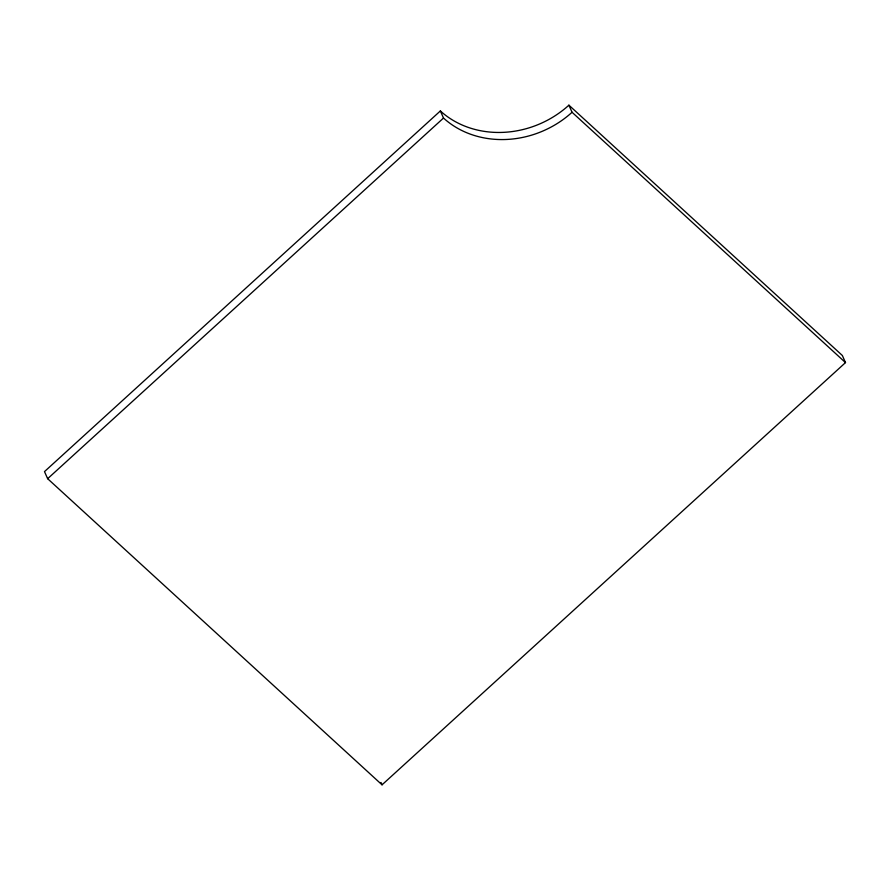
<?xml version="1.0" encoding="UTF-8"?>
<svg xmlns="http://www.w3.org/2000/svg" width="890" height="890" viewBox="0 0 890 890"><rect width="100%" height="100%" fill="white"/><g stroke="black" fill="none" stroke-linecap="round" stroke-linejoin="round"><path stroke-width="1.33" d="M440.372 110.939L44.5 471.6L47.648 478.698L382.044 784.824L845.5 362.597L842.352 355.499L568.91 105.176A92.849 81.046 -23.9 0 1 440.372 110.939L443.509 118.047A92.849 81.046 -23.9 0 0 572.059 112.274L845.5 362.597M47.648 478.698L443.509 118.047M568.91 105.176L572.059 112.274M380.998 782.466L382.044 784.824"/></g></svg>
